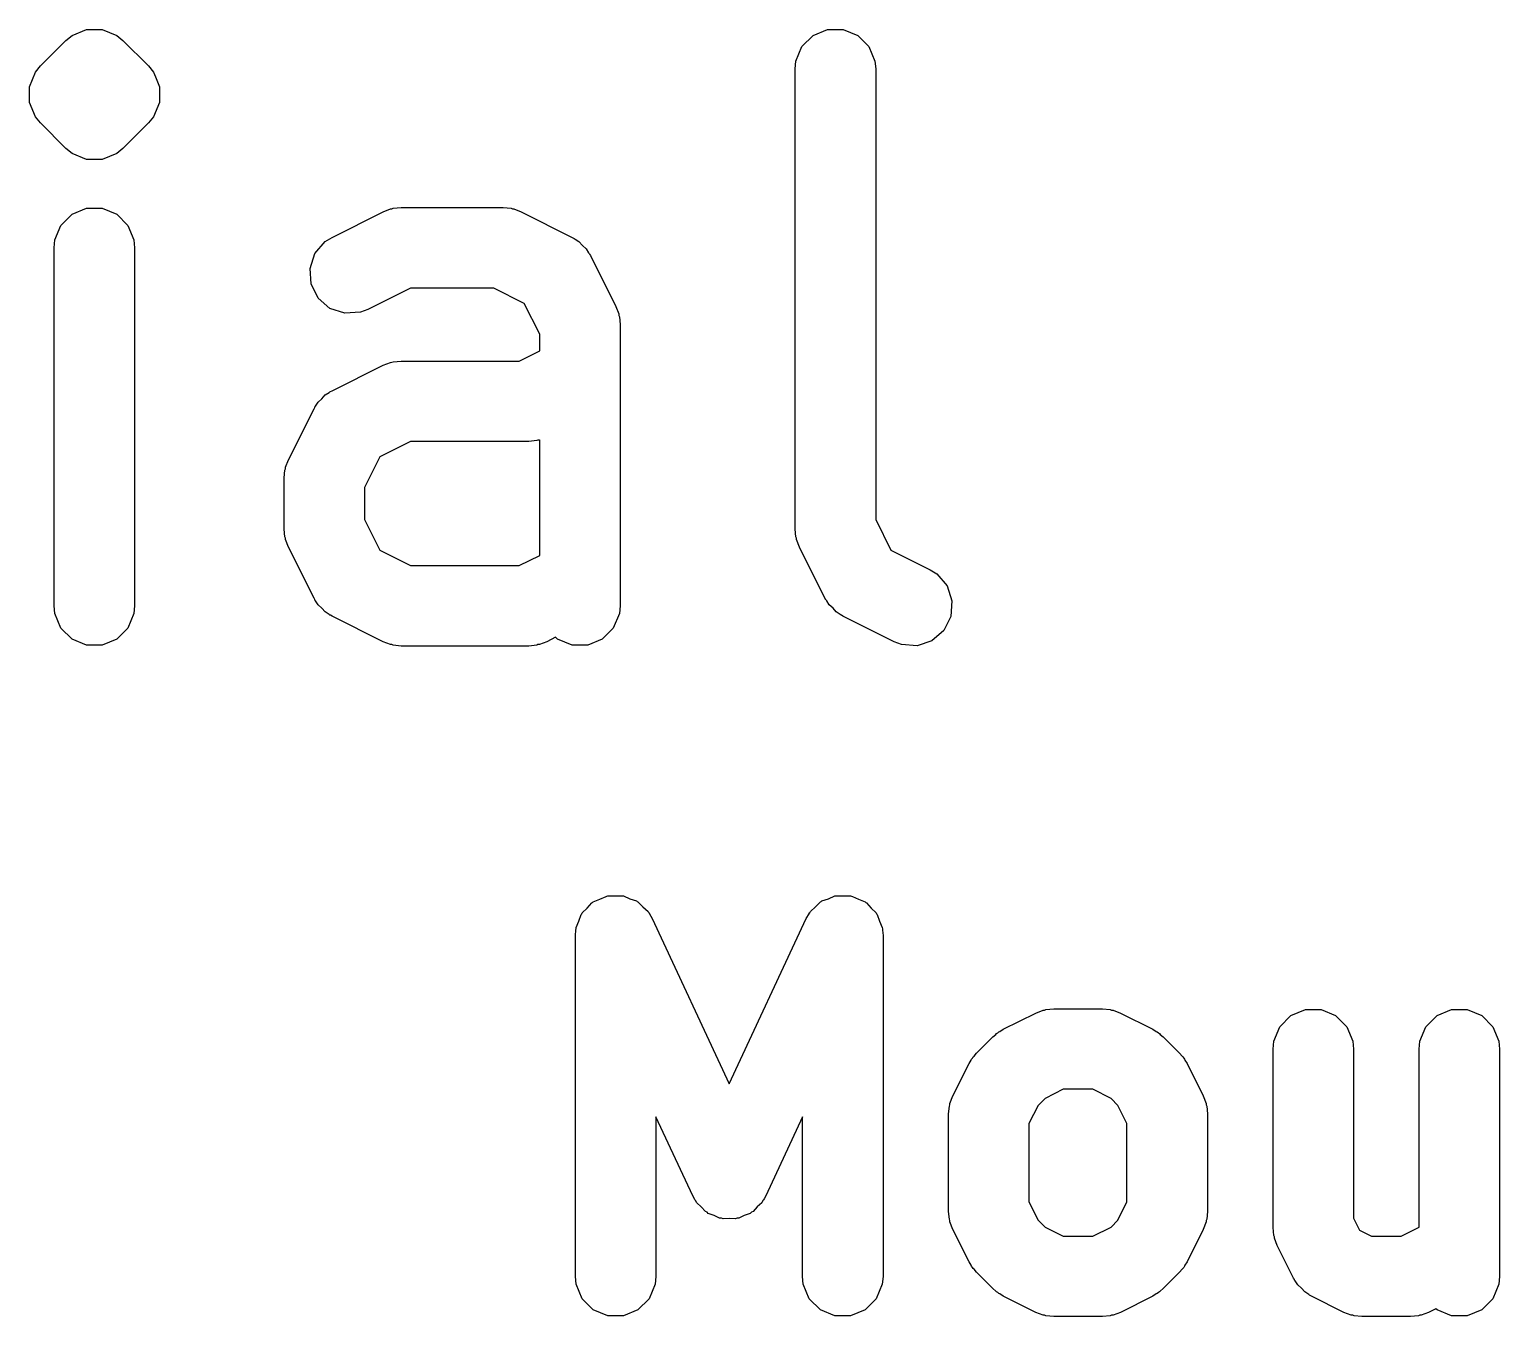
# Model space of a CAD drawing. Header units: inches. Extents: x 4.65 to 7.43, y -3.99 to -2.61.
# Drawn here: x 6.8058 to 6.9137, y -3.9788 to -3.8844 of the extents above; entities that cross this region are included whole.
import ezdxf

# ---------------------------------------------------------------- set-up
doc = ezdxf.new("R2010")
doc.units = ezdxf.units.IN
doc.header["$MEASUREMENT"] = 0
doc.layers.add('BLACK', color=250, linetype='CONTINUOUS')

msp = doc.modelspace()

# ---------------------------------------------------------------- linework, layer by layer
at = {"layer": 'BLACK', "linetype": 'CONTINUOUS'}
for p, q in [((6.80898, -3.88482), (6.81004, -3.88438)), ((6.81004, -3.88438), (6.81119, -3.88438)), ((6.81119, -3.88438), (6.81119, -3.88438)), ((6.81119, -3.88438), (6.81226, -3.88482)), ((6.86335, -3.88482), (6.86441, -3.88438)), ((6.86441, -3.88438), (6.86556, -3.88438)), ((6.86556, -3.88438), (6.86663, -3.88482)), ((6.80666, -3.88706), (6.80853, -3.88519)), ((6.80853, -3.88519), (6.80898, -3.88482)), ((6.81226, -3.88482), (6.81271, -3.88519)), ((6.81271, -3.88519), (6.81458, -3.88706)), ((6.86253, -3.88564), (6.86335, -3.88482)), ((6.86663, -3.88482), (6.86744, -3.88564)), ((6.86209, -3.8867), (6.86253, -3.88564)), ((6.86744, -3.88564), (6.86788, -3.8867)), ((6.80585, -3.88858), (6.80629, -3.88751)), ((6.80629, -3.88751), (6.80666, -3.88706)), ((6.81458, -3.88706), (6.81495, -3.88751)), ((6.81495, -3.88751), (6.81509, -3.88785)), ((6.86203, -3.88728), (6.86209, -3.8867)), ((6.86203, -3.92102), (6.86203, -3.88728)), ((6.86788, -3.8867), (6.86794, -3.88728)), ((6.86794, -3.88728), (6.86794, -3.92033)), ((6.80585, -3.88973), (6.80585, -3.88858)), ((6.81509, -3.88785), (6.81539, -3.88858)), ((6.81539, -3.88858), (6.81539, -3.88973)), ((6.80629, -3.89079), (6.80585, -3.88973)), ((6.81539, -3.88973), (6.81495, -3.89079)), ((6.80666, -3.89124), (6.80629, -3.89079)), ((6.81495, -3.89079), (6.81458, -3.89124)), ((6.80853, -3.89311), (6.80666, -3.89124)), ((6.81458, -3.89124), (6.81271, -3.89311)), ((6.80898, -3.89348), (6.80853, -3.89311)), ((6.81004, -3.89392), (6.80898, -3.89348)), ((6.81119, -3.89392), (6.81004, -3.89392)), ((6.81004, -3.89392), (6.81004, -3.89392)), ((6.81226, -3.89348), (6.81119, -3.89392)), ((6.81119, -3.89392), (6.81119, -3.89392)), ((6.81271, -3.89311), (6.81226, -3.89348)), ((6.80816, -3.89876), (6.80898, -3.89794)), ((6.80898, -3.89794), (6.81004, -3.8975)), ((6.81004, -3.8975), (6.81119, -3.8975)), ((6.81119, -3.8975), (6.81226, -3.89794)), ((6.81226, -3.89794), (6.81307, -3.89876)), ((6.82805, -3.89963), (6.8318, -3.89776)), ((6.8318, -3.89776), (6.83234, -3.89755)), ((6.83234, -3.89755), (6.83244, -3.89754)), ((6.83244, -3.89754), (6.83254, -3.8975)), ((6.83254, -3.8975), (6.83312, -3.89745)), ((6.83312, -3.89745), (6.84061, -3.89745)), ((6.84061, -3.89745), (6.84119, -3.8975)), ((6.84119, -3.8975), (6.84129, -3.89754)), ((6.84129, -3.89754), (6.84139, -3.89755)), ((6.84139, -3.89755), (6.84194, -3.89776)), ((6.84194, -3.89776), (6.84568, -3.89963)), ((6.80772, -3.89982), (6.80816, -3.89876)), ((6.81307, -3.89876), (6.81351, -3.89982)), ((6.80767, -3.9004), (6.80772, -3.89982)), ((6.80767, -3.92665), (6.80767, -3.9004)), ((6.81351, -3.89982), (6.81357, -3.9004)), ((6.81357, -3.9004), (6.81357, -3.92665)), ((6.8268, -3.90081), (6.82756, -3.89994)), ((6.82756, -3.89994), (6.82805, -3.89963)), ((6.84568, -3.89963), (6.84578, -3.89969)), ((6.84578, -3.89969), (6.84583, -3.89971)), ((6.84583, -3.89971), (6.84588, -3.89976)), ((6.84588, -3.89976), (6.84617, -3.89994)), ((6.84617, -3.89994), (6.84642, -3.90022)), ((6.84642, -3.90022), (6.8467, -3.90046)), ((6.8467, -3.90046), (6.84688, -3.90076)), ((6.82644, -3.90191), (6.8268, -3.90081)), ((6.84688, -3.90076), (6.84693, -3.90081)), ((6.84693, -3.90081), (6.84694, -3.90086)), ((6.84694, -3.90086), (6.84701, -3.90095)), ((6.84701, -3.90095), (6.84888, -3.9047)), ((6.82652, -3.90305), (6.82644, -3.90191)), ((6.82703, -3.90408), (6.82652, -3.90305)), ((6.83381, -3.90335), (6.83069, -3.90492)), ((6.83992, -3.90335), (6.83381, -3.90335)), ((6.84216, -3.90448), (6.83992, -3.90335)), ((6.8279, -3.90484), (6.82703, -3.90408)), ((6.829, -3.9052), (6.8279, -3.90484)), ((6.83069, -3.90492), (6.83015, -3.90512)), ((6.84329, -3.90672), (6.84216, -3.90448)), ((6.84888, -3.9047), (6.84909, -3.90524)), ((6.83015, -3.90512), (6.829, -3.9052)), ((6.84909, -3.90524), (6.84909, -3.90535)), ((6.84909, -3.90535), (6.84914, -3.90545)), ((6.84914, -3.90545), (6.84919, -3.90602)), ((6.84329, -3.90795), (6.84329, -3.90672)), ((6.84919, -3.90602), (6.84919, -3.92665)), ((6.84179, -3.9087), (6.84329, -3.90795)), ((6.82805, -3.91088), (6.8318, -3.90901)), ((6.8318, -3.90901), (6.83234, -3.9088)), ((6.83234, -3.9088), (6.83244, -3.90879)), ((6.83244, -3.90879), (6.83254, -3.90875)), ((6.83254, -3.90875), (6.83312, -3.9087)), ((6.83312, -3.9087), (6.84179, -3.9087)), ((6.82731, -3.91147), (6.82756, -3.91119)), ((6.82756, -3.91119), (6.82785, -3.91101)), ((6.82785, -3.91101), (6.8279, -3.91096)), ((6.8279, -3.91096), (6.82795, -3.91094)), ((6.82795, -3.91094), (6.82805, -3.91088)), ((6.82485, -3.91595), (6.82673, -3.9122)), ((6.82673, -3.9122), (6.82679, -3.91211)), ((6.82679, -3.91211), (6.8268, -3.91206)), ((6.8268, -3.91206), (6.82685, -3.912)), ((6.82685, -3.912), (6.82703, -3.91171)), ((6.82703, -3.91171), (6.82731, -3.91147)), ((6.83381, -3.9146), (6.83157, -3.91572)), ((6.84249, -3.9146), (6.83381, -3.9146)), ((6.84307, -3.91454), (6.84249, -3.9146)), ((6.84316, -3.9145), (6.84307, -3.91454)), ((6.84327, -3.9145), (6.84316, -3.9145)), ((6.84329, -3.91449), (6.84327, -3.9145)), ((6.84329, -3.92295), (6.84329, -3.91449)), ((6.82454, -3.91727), (6.8246, -3.9167)), ((6.8246, -3.9167), (6.82464, -3.9166)), ((6.82464, -3.91649), (6.82485, -3.91595)), ((6.82464, -3.9166), (6.82464, -3.91649)), ((6.83157, -3.91572), (6.83044, -3.91797)), ((6.82454, -3.92102), (6.82454, -3.91727)), ((6.83044, -3.91797), (6.83044, -3.92033)), ((6.8246, -3.9216), (6.82454, -3.92102)), ((6.83044, -3.92033), (6.83157, -3.92257)), ((6.86209, -3.9216), (6.86203, -3.92102)), ((6.86794, -3.92033), (6.86906, -3.92257)), ((6.82464, -3.9217), (6.8246, -3.9216)), ((6.82464, -3.9218), (6.82464, -3.9217)), ((6.82485, -3.92234), (6.82464, -3.9218)), ((6.86213, -3.9217), (6.86209, -3.9216)), ((6.86214, -3.9218), (6.86213, -3.9217)), ((6.86235, -3.92234), (6.86214, -3.9218)), ((6.82673, -3.92609), (6.82485, -3.92234)), ((6.83157, -3.92257), (6.83381, -3.92369)), ((6.84179, -3.92369), (6.84329, -3.92295)), ((6.86422, -3.92609), (6.86235, -3.92234)), ((6.86906, -3.92257), (6.87193, -3.92401)), ((6.83381, -3.92369), (6.84179, -3.92369)), ((6.87193, -3.92401), (6.87242, -3.92431)), ((6.87242, -3.92431), (6.87318, -3.92518)), ((6.87318, -3.92518), (6.87354, -3.92628)), ((6.82679, -3.92619), (6.82673, -3.92609)), ((6.8268, -3.92623), (6.82679, -3.92619)), ((6.82685, -3.92629), (6.8268, -3.92623)), ((6.82703, -3.92658), (6.82685, -3.92629)), ((6.86428, -3.92619), (6.86422, -3.92609)), ((6.8643, -3.92623), (6.86428, -3.92619)), ((6.86435, -3.92629), (6.8643, -3.92623)), ((6.86453, -3.92658), (6.86435, -3.92629)), ((6.87354, -3.92628), (6.87346, -3.92743)), ((6.80772, -3.92722), (6.80767, -3.92665)), ((6.80816, -3.92829), (6.80772, -3.92722)), ((6.81351, -3.92722), (6.81307, -3.92829)), ((6.81357, -3.92665), (6.81351, -3.92722)), ((6.82731, -3.92682), (6.82703, -3.92658)), ((6.82756, -3.9271), (6.82731, -3.92682)), ((6.82785, -3.92729), (6.82756, -3.9271)), ((6.8279, -3.92734), (6.82785, -3.92729)), ((6.82795, -3.92735), (6.8279, -3.92734)), ((6.82805, -3.92741), (6.82795, -3.92735)), ((6.8318, -3.92929), (6.82805, -3.92741)), ((6.84914, -3.92722), (6.84869, -3.92829)), ((6.84919, -3.92665), (6.84914, -3.92722)), ((6.86481, -3.92682), (6.86453, -3.92658)), ((6.86505, -3.9271), (6.86481, -3.92682)), ((6.86534, -3.92729), (6.86505, -3.9271)), ((6.8654, -3.92734), (6.86534, -3.92729)), ((6.86544, -3.92735), (6.8654, -3.92734)), ((6.86554, -3.92741), (6.86544, -3.92735)), ((6.86929, -3.92929), (6.86554, -3.92741)), ((6.87346, -3.92743), (6.87294, -3.92846)), ((6.80898, -3.9291), (6.80816, -3.92829)), ((6.81307, -3.92829), (6.81226, -3.9291)), ((6.84869, -3.92829), (6.84788, -3.9291)), ((6.87294, -3.92846), (6.87207, -3.92921)), ((6.81004, -3.92954), (6.80898, -3.9291)), ((6.81119, -3.92954), (6.81004, -3.92954)), ((6.81226, -3.9291), (6.81119, -3.92954)), ((6.83234, -3.92949), (6.8318, -3.92929)), ((6.83244, -3.9295), (6.83234, -3.92949)), ((6.83254, -3.92954), (6.83244, -3.9295)), ((6.83312, -3.9296), (6.83254, -3.92954)), ((6.84249, -3.9296), (6.83312, -3.9296)), ((6.84307, -3.92954), (6.84249, -3.9296)), ((6.84316, -3.9295), (6.84307, -3.92954)), ((6.84327, -3.92949), (6.84316, -3.9295)), ((6.84381, -3.92929), (6.84327, -3.92949)), ((6.84446, -3.92896), (6.84381, -3.92929)), ((6.8446, -3.9291), (6.84446, -3.92896)), ((6.84566, -3.92954), (6.8446, -3.9291)), ((6.84682, -3.92954), (6.84566, -3.92954)), ((6.84788, -3.9291), (6.84682, -3.92954)), ((6.86983, -3.92949), (6.86929, -3.92929)), ((6.87098, -3.92958), (6.86983, -3.92949)), ((6.87207, -3.92921), (6.87098, -3.92958)), ((6.84769, -3.94817), (6.84816, -3.94796)), ((6.84816, -3.94796), (6.84822, -3.94795)), ((6.84822, -3.94795), (6.84828, -3.94793)), ((6.84828, -3.94793), (6.8488, -3.94793)), ((6.8488, -3.94793), (6.84931, -3.94791)), ((6.84931, -3.94791), (6.84937, -3.94793)), ((6.84937, -3.94793), (6.84944, -3.94793)), ((6.84944, -3.94793), (6.84991, -3.94813)), ((6.86448, -3.94813), (6.86495, -3.94793)), ((6.86495, -3.94793), (6.86502, -3.94793)), ((6.86502, -3.94793), (6.86508, -3.94791)), ((6.86508, -3.94791), (6.86559, -3.94793)), ((6.86559, -3.94793), (6.8661, -3.94793)), ((6.8661, -3.94793), (6.86616, -3.94795)), ((6.86616, -3.94795), (6.86623, -3.94796)), ((6.86623, -3.94796), (6.86669, -3.94817)), ((6.84641, -3.94918), (6.84677, -3.94882)), ((6.84677, -3.94882), (6.84711, -3.94844)), ((6.84711, -3.94844), (6.84717, -3.94842)), ((6.84717, -3.94842), (6.84722, -3.94837)), ((6.84722, -3.94837), (6.84769, -3.94817)), ((6.84991, -3.94813), (6.85039, -3.9483)), ((6.85039, -3.9483), (6.85044, -3.94834)), ((6.85044, -3.94834), (6.8505, -3.94837)), ((6.8505, -3.94837), (6.85086, -3.94873)), ((6.85086, -3.94873), (6.85124, -3.94908)), ((6.85124, -3.94908), (6.85129, -3.94916)), ((6.8631, -3.94916), (6.86315, -3.94908)), ((6.86315, -3.94908), (6.86352, -3.94873)), ((6.86352, -3.94873), (6.86389, -3.94837)), ((6.86389, -3.94837), (6.86395, -3.94834)), ((6.86395, -3.94834), (6.864, -3.9483)), ((6.864, -3.9483), (6.86448, -3.94813)), ((6.86669, -3.94817), (6.86717, -3.94837)), ((6.86717, -3.94837), (6.86721, -3.94842)), ((6.86721, -3.94842), (6.86727, -3.94844)), ((6.86727, -3.94844), (6.86762, -3.94882)), ((6.86762, -3.94882), (6.86798, -3.94918)), ((6.84597, -3.95025), (6.84616, -3.94978)), ((6.84616, -3.94978), (6.84634, -3.94929)), ((6.84634, -3.94929), (6.84638, -3.94925)), ((6.84638, -3.94925), (6.84641, -3.94918)), ((6.85129, -3.94916), (6.85132, -3.94918)), ((6.85132, -3.94918), (6.85134, -3.94925)), ((6.85134, -3.94925), (6.85154, -3.94958)), ((6.85154, -3.94958), (6.85719, -3.9617)), ((6.85719, -3.9617), (6.86285, -3.94958)), ((6.86285, -3.94958), (6.86305, -3.94925)), ((6.86305, -3.94925), (6.86307, -3.94918)), ((6.86307, -3.94918), (6.8631, -3.94916)), ((6.86798, -3.94918), (6.86801, -3.94925)), ((6.86801, -3.94925), (6.86805, -3.94929)), ((6.86805, -3.94929), (6.86823, -3.94978)), ((6.86823, -3.94978), (6.86842, -3.95025)), ((6.84591, -3.95083), (6.84595, -3.95045)), ((6.84591, -3.97583), (6.84591, -3.95083)), ((6.84594, -3.95038), (6.84596, -3.95034)), ((6.84595, -3.95045), (6.84594, -3.95038)), ((6.84596, -3.95034), (6.84597, -3.95025)), ((6.86842, -3.95025), (6.86843, -3.95034)), ((6.86843, -3.95034), (6.86845, -3.95038)), ((6.86845, -3.95038), (6.86844, -3.95045)), ((6.86844, -3.95045), (6.86848, -3.95083)), ((6.86848, -3.95083), (6.86848, -3.97583)), ((6.8773, -3.95771), (6.87968, -3.95652)), ((6.87968, -3.95652), (6.88022, -3.95631)), ((6.88022, -3.95631), (6.88033, -3.9563)), ((6.88033, -3.9563), (6.88043, -3.95626)), ((6.88043, -3.95626), (6.881, -3.95621)), ((6.881, -3.95621), (6.88458, -3.95621)), ((6.88458, -3.95621), (6.88515, -3.95626)), ((6.88515, -3.95626), (6.88525, -3.9563)), ((6.88525, -3.9563), (6.88536, -3.95631)), ((6.88536, -3.95631), (6.8859, -3.95652)), ((6.8859, -3.95652), (6.88828, -3.95771)), ((6.89841, -3.9567), (6.89948, -3.95626)), ((6.89948, -3.95626), (6.90063, -3.95626)), ((6.90063, -3.95626), (6.90169, -3.9567)), ((6.90913, -3.9567), (6.91019, -3.95626)), ((6.91019, -3.95626), (6.91134, -3.95626)), ((6.91134, -3.95626), (6.91241, -3.9567)), ((6.87705, -3.95786), (6.8773, -3.95771)), ((6.88828, -3.95771), (6.88852, -3.95786)), ((6.89716, -3.95858), (6.8976, -3.95752)), ((6.8976, -3.95752), (6.89841, -3.9567)), ((6.90169, -3.9567), (6.90251, -3.95752)), ((6.90251, -3.95752), (6.90295, -3.95858)), ((6.90787, -3.95858), (6.90831, -3.95752)), ((6.90831, -3.95752), (6.90913, -3.9567)), ((6.91241, -3.9567), (6.91322, -3.95752)), ((6.91322, -3.95752), (6.91366, -3.95858)), ((6.87534, -3.95945), (6.87653, -3.95826)), ((6.87653, -3.95826), (6.87676, -3.95808)), ((6.87676, -3.95808), (6.87681, -3.95802)), ((6.87681, -3.95802), (6.8769, -3.95796)), ((6.8769, -3.95796), (6.87698, -3.95789)), ((6.87698, -3.95789), (6.87705, -3.95786)), ((6.88852, -3.95786), (6.8886, -3.95789)), ((6.8886, -3.95789), (6.88868, -3.95796)), ((6.88868, -3.95796), (6.88877, -3.95802)), ((6.88877, -3.95802), (6.88882, -3.95808)), ((6.88882, -3.95808), (6.88904, -3.95826)), ((6.88904, -3.95826), (6.89023, -3.95945)), ((6.8971, -3.95916), (6.89716, -3.95858)), ((6.90295, -3.95858), (6.903, -3.95916)), ((6.90781, -3.95916), (6.90787, -3.95858)), ((6.91366, -3.95858), (6.91372, -3.95916)), ((6.87495, -3.95997), (6.87498, -3.9599)), ((6.87498, -3.9599), (6.87504, -3.95982)), ((6.87504, -3.95982), (6.8751, -3.95973)), ((6.8751, -3.95973), (6.87516, -3.95968)), ((6.87516, -3.95968), (6.87534, -3.95945)), ((6.89023, -3.95945), (6.89042, -3.95968)), ((6.89042, -3.95968), (6.89048, -3.95973)), ((6.89048, -3.95973), (6.89054, -3.95982)), ((6.89054, -3.95982), (6.8906, -3.9599)), ((6.8906, -3.9599), (6.89063, -3.95997)), ((6.8971, -3.97225), (6.8971, -3.95916)), ((6.903, -3.95916), (6.903, -3.97156)), ((6.90781, -3.97221), (6.90781, -3.95916)), ((6.91372, -3.95916), (6.91372, -3.97583)), ((6.8736, -3.9626), (6.87479, -3.96022)), ((6.87479, -3.96022), (6.87495, -3.95997)), ((6.89063, -3.95997), (6.89079, -3.96022)), ((6.89079, -3.96022), (6.89198, -3.9626)), ((6.87339, -3.96314), (6.8736, -3.9626)), ((6.87339, -3.96325), (6.87339, -3.96314)), ((6.88037, -3.96278), (6.87986, -3.96329)), ((6.8817, -3.96211), (6.88037, -3.96278)), ((6.88388, -3.96211), (6.8817, -3.96211)), ((6.88521, -3.96278), (6.88388, -3.96211)), ((6.88572, -3.96329), (6.88521, -3.96278)), ((6.89198, -3.9626), (6.89219, -3.96314)), ((6.89219, -3.96314), (6.89219, -3.96325)), ((6.85452, -3.96993), (6.85181, -3.96414)), ((6.85181, -3.96414), (6.85181, -3.97583)), ((6.86257, -3.96414), (6.85987, -3.96993)), ((6.86257, -3.97583), (6.86257, -3.96414)), ((6.87329, -3.96392), (6.87335, -3.96334)), ((6.87329, -3.97106), (6.87329, -3.96392)), ((6.87335, -3.96334), (6.87339, -3.96325)), ((6.87986, -3.96329), (6.87919, -3.96462)), ((6.88638, -3.96462), (6.88572, -3.96329)), ((6.89219, -3.96325), (6.89223, -3.96334)), ((6.89223, -3.96334), (6.89229, -3.96392)), ((6.89229, -3.96392), (6.89229, -3.97106)), ((6.87919, -3.96462), (6.87919, -3.97037)), ((6.88638, -3.97037), (6.88638, -3.96462)), ((6.85464, -3.97014), (6.85452, -3.96993)), ((6.85467, -3.97021), (6.85464, -3.97014)), ((6.85472, -3.97026), (6.85467, -3.97021)), ((6.85481, -3.97043), (6.85472, -3.97026)), ((6.85514, -3.97073), (6.85481, -3.97043)), ((6.85958, -3.97043), (6.85924, -3.97073)), ((6.85967, -3.97026), (6.85958, -3.97043)), ((6.85972, -3.97021), (6.85967, -3.97026)), ((6.85975, -3.97014), (6.85972, -3.97021)), ((6.85987, -3.96993), (6.85975, -3.97014)), ((6.87919, -3.97037), (6.87986, -3.9717)), ((6.88572, -3.9717), (6.88638, -3.97037)), ((6.85545, -3.97106), (6.85514, -3.97073)), ((6.85557, -3.97112), (6.85545, -3.97106)), ((6.85566, -3.97121), (6.85557, -3.97112)), ((6.85608, -3.97136), (6.85566, -3.97121)), ((6.85649, -3.97155), (6.85608, -3.97136)), ((6.85662, -3.97156), (6.85649, -3.97155)), ((6.85675, -3.9716), (6.85662, -3.97156)), ((6.85719, -3.97158), (6.85675, -3.9716)), ((6.85764, -3.9716), (6.85719, -3.97158)), ((6.85777, -3.97156), (6.85764, -3.9716)), ((6.8579, -3.97155), (6.85777, -3.97156)), ((6.8583, -3.97136), (6.8579, -3.97155)), ((6.85873, -3.97121), (6.8583, -3.97136)), ((6.85882, -3.97112), (6.85873, -3.97121)), ((6.85894, -3.97106), (6.85882, -3.97112)), ((6.85924, -3.97073), (6.85894, -3.97106)), ((6.87335, -3.97164), (6.87329, -3.97106)), ((6.87339, -3.97174), (6.87335, -3.97164)), ((6.87339, -3.97184), (6.87339, -3.97174)), ((6.87986, -3.9717), (6.88037, -3.97221)), ((6.88521, -3.97221), (6.88572, -3.9717)), ((6.89223, -3.97164), (6.89219, -3.97174)), ((6.89219, -3.97174), (6.89219, -3.97184)), ((6.89229, -3.97106), (6.89223, -3.97164)), ((6.903, -3.97156), (6.90344, -3.97243)), ((6.8736, -3.97238), (6.87339, -3.97184)), ((6.87479, -3.97476), (6.8736, -3.97238)), ((6.88037, -3.97221), (6.8817, -3.97287)), ((6.8817, -3.97287), (6.88388, -3.97287)), ((6.88388, -3.97287), (6.88521, -3.97221)), ((6.89198, -3.97238), (6.89079, -3.97476)), ((6.89219, -3.97184), (6.89198, -3.97238)), ((6.89716, -3.97283), (6.8971, -3.97225)), ((6.8972, -3.97293), (6.89716, -3.97283)), ((6.90344, -3.97243), (6.90432, -3.97287)), ((6.90432, -3.97287), (6.9065, -3.97287)), ((6.9065, -3.97287), (6.90781, -3.97221)), ((6.8972, -3.97303), (6.8972, -3.97293)), ((6.89741, -3.97357), (6.8972, -3.97303)), ((6.8986, -3.97596), (6.89741, -3.97357)), ((6.87495, -3.97501), (6.87479, -3.97476)), ((6.87498, -3.97508), (6.87495, -3.97501)), ((6.89063, -3.97501), (6.8906, -3.97508)), ((6.89079, -3.97476), (6.89063, -3.97501)), ((6.84597, -3.9764), (6.84591, -3.97583)), ((6.85181, -3.97583), (6.85176, -3.9764)), ((6.86263, -3.9764), (6.86257, -3.97583)), ((6.86848, -3.97583), (6.86842, -3.9764)), ((6.87504, -3.97517), (6.87498, -3.97508)), ((6.8751, -3.97525), (6.87504, -3.97517)), ((6.87516, -3.97531), (6.8751, -3.97525)), ((6.87534, -3.97553), (6.87516, -3.97531)), ((6.87653, -3.97672), (6.87534, -3.97553)), ((6.89023, -3.97553), (6.88904, -3.97672)), ((6.89042, -3.97531), (6.89023, -3.97553)), ((6.89048, -3.97525), (6.89042, -3.97531)), ((6.89054, -3.97517), (6.89048, -3.97525)), ((6.8906, -3.97508), (6.89054, -3.97517)), ((6.89866, -3.97605), (6.8986, -3.97596)), ((6.89868, -3.9761), (6.89866, -3.97605)), ((6.89873, -3.97615), (6.89868, -3.9761)), ((6.91372, -3.97583), (6.91366, -3.9764)), ((6.84641, -3.97747), (6.84597, -3.9764)), ((6.85176, -3.9764), (6.85132, -3.97747)), ((6.86307, -3.97747), (6.86263, -3.9764)), ((6.86842, -3.9764), (6.86798, -3.97747)), ((6.87676, -3.97691), (6.87653, -3.97672)), ((6.87681, -3.97697), (6.87676, -3.97691)), ((6.8769, -3.97702), (6.87681, -3.97697)), ((6.87698, -3.97709), (6.8769, -3.97702)), ((6.87705, -3.97712), (6.87698, -3.97709)), ((6.8773, -3.97728), (6.87705, -3.97712)), ((6.88852, -3.97712), (6.88828, -3.97728)), ((6.8886, -3.97709), (6.88852, -3.97712)), ((6.88868, -3.97702), (6.8886, -3.97709)), ((6.88877, -3.97697), (6.88868, -3.97702)), ((6.88882, -3.97691), (6.88877, -3.97697)), ((6.88904, -3.97672), (6.88882, -3.97691)), ((6.89891, -3.97645), (6.89873, -3.97615)), ((6.89919, -3.97669), (6.89891, -3.97645)), ((6.89943, -3.97697), (6.89919, -3.97669)), ((6.89972, -3.97715), (6.89943, -3.97697)), ((6.89978, -3.9772), (6.89972, -3.97715)), ((6.91366, -3.9764), (6.91322, -3.97747)), ((6.84722, -3.97828), (6.84641, -3.97747)), ((6.85132, -3.97747), (6.8505, -3.97828)), ((6.86389, -3.97828), (6.86307, -3.97747)), ((6.86798, -3.97747), (6.86717, -3.97828)), ((6.87968, -3.97847), (6.8773, -3.97728)), ((6.88828, -3.97728), (6.8859, -3.97847)), ((6.89983, -3.97722), (6.89978, -3.9772)), ((6.89992, -3.97728), (6.89983, -3.97722)), ((6.9023, -3.97847), (6.89992, -3.97728)), ((6.90905, -3.9782), (6.90851, -3.97847)), ((6.90913, -3.97828), (6.90905, -3.9782)), ((6.91322, -3.97747), (6.91241, -3.97828)), ((6.84828, -3.97872), (6.84722, -3.97828)), ((6.84944, -3.97872), (6.84828, -3.97872)), ((6.8505, -3.97828), (6.84944, -3.97872)), ((6.86495, -3.97872), (6.86389, -3.97828)), ((6.8661, -3.97872), (6.86495, -3.97872)), ((6.86717, -3.97828), (6.8661, -3.97872)), ((6.88022, -3.97867), (6.87968, -3.97847)), ((6.88033, -3.97868), (6.88022, -3.97867)), ((6.88043, -3.97872), (6.88033, -3.97868)), ((6.881, -3.97878), (6.88043, -3.97872)), ((6.88458, -3.97878), (6.881, -3.97878)), ((6.88515, -3.97872), (6.88458, -3.97878)), ((6.88525, -3.97868), (6.88515, -3.97872)), ((6.88536, -3.97867), (6.88525, -3.97868)), ((6.8859, -3.97847), (6.88536, -3.97867)), ((6.90284, -3.97867), (6.9023, -3.97847)), ((6.90295, -3.97868), (6.90284, -3.97867)), ((6.90305, -3.97872), (6.90295, -3.97868)), ((6.90362, -3.97878), (6.90305, -3.97872)), ((6.90719, -3.97878), (6.90362, -3.97878)), ((6.90777, -3.97872), (6.90719, -3.97878)), ((6.90787, -3.97868), (6.90777, -3.97872)), ((6.90797, -3.97867), (6.90787, -3.97868)), ((6.90851, -3.97847), (6.90797, -3.97867)), ((6.91019, -3.97872), (6.90913, -3.97828)), ((6.91134, -3.97872), (6.91019, -3.97872)), ((6.91241, -3.97828), (6.91134, -3.97872))]:
    msp.add_line(p, q, dxfattribs=at)

doc.saveas('drawing.dxf')
